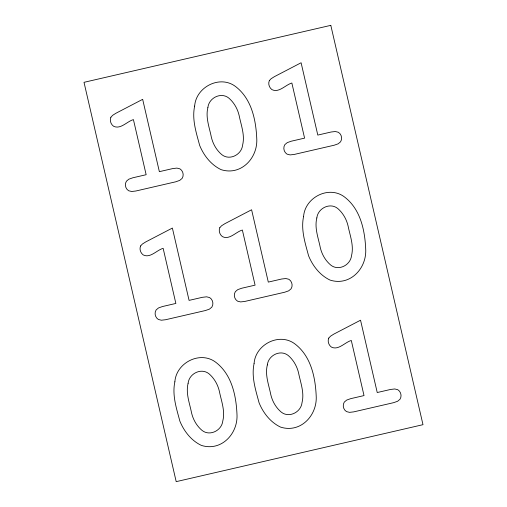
<?xml version="1.0" encoding="UTF-8"?>
<svg xmlns="http://www.w3.org/2000/svg" width="507" height="507" viewBox="0 0 507 507"><rect width="100%" height="100%" fill="white"/><g stroke="black" fill="none" stroke-linecap="round" stroke-linejoin="round"><path stroke-width="0.76" d="M194.65 106.09C191.785 119.379 196.266 132.644 199.65 145.382C203.789 155.529 211.07 164.889 221.122 169.661C240.54 175.866 257.106 158.906 256.815 139.983C256.143 120.786 251.922 99.188 235.825 86.735C220.311 74.523 195.994 86.836 194.65 106.09M174.864 381.828C172 395.111 176.48 408.382 179.865 421.121C184.003 431.267 191.285 440.621 201.342 445.393C220.76 451.604 237.327 434.645 237.035 415.715C236.363 396.525 232.136 374.927 216.039 362.473C200.531 350.261 176.208 362.575 174.864 381.828M254.083 363.538C251.219 376.828 255.699 390.092 259.09 402.831C263.222 412.977 270.51 422.337 280.561 427.103C299.979 433.314 316.545 416.355 316.254 397.425C315.582 378.235 311.355 356.636 295.258 344.183C279.75 331.971 255.427 344.285 254.083 363.538M303.585 216.527C300.721 229.81 305.201 243.081 308.586 255.813C312.724 265.966 320.006 275.32 330.063 280.092C349.481 286.297 366.048 269.344 365.756 250.414C365.084 231.224 360.857 209.625 344.76 197.172C329.252 184.96 304.929 197.274 303.585 216.527M207.895 107.497C205.373 117.497 209.435 127.472 211.349 137.188C212.934 143.899 216.457 150.135 221.755 154.61C229.5 160.941 241.598 154.806 242.593 145.186C245.122 135.185 241.059 125.21 239.139 115.495C237.555 108.79 234.044 102.566 228.796 98.06C221.027 91.754 208.909 97.851 207.895 107.497M188.116 383.235C185.587 393.236 189.65 403.211 191.57 412.92C193.148 419.638 196.678 425.874 201.976 430.348C209.714 436.679 221.812 430.544 222.807 420.924C225.336 410.917 221.274 400.942 219.354 391.233C217.776 384.528 214.258 378.304 209.017 373.792C201.241 367.486 189.124 373.583 188.116 383.235M267.335 364.945C264.806 374.946 268.868 384.921 270.789 394.636C272.367 401.348 275.897 407.584 281.195 412.058C288.933 418.389 301.031 412.254 302.026 402.634C304.555 392.627 300.493 382.652 298.572 372.943C296.994 366.238 293.477 360.014 288.236 355.502C280.46 349.203 268.342 355.293 267.335 364.945M316.837 217.928C314.308 227.935 318.371 237.91 320.291 247.619C321.869 254.337 325.399 260.573 330.697 265.041C338.435 271.378 350.533 265.243 351.528 255.623C354.057 245.616 349.995 235.641 348.075 225.932C346.496 219.227 342.979 213.003 337.732 208.491C329.962 202.185 317.845 208.282 316.837 217.928M110.881 117.237C109.487 120.362 110.786 124.171 113.454 126.18C120.495 129.836 127.048 121.369 133.423 119.601L146.149 174.712L132.802 177.792L128.822 179.193L126.427 181.202C124.386 184.326 125.444 188.813 128.632 190.74L131.662 191.494L135.857 191.006L175.752 181.798L179.732 180.391L182.133 178.388C184.174 175.264 183.116 170.777 179.928 168.85L176.892 168.096L172.703 168.584L159.363 171.664L142.663 99.34L115.932 113.251L112.643 115.323L110.881 117.237M140.597 245.958C139.203 249.083 140.502 252.892 143.17 254.907C150.211 258.564 156.764 250.09 163.14 248.322L175.866 303.44L162.525 306.52L158.545 307.92L156.143 309.923C154.103 313.053 155.161 317.534 158.349 319.467L161.384 320.215L165.574 319.733L205.474 310.518L209.454 309.118L211.85 307.115C213.891 303.985 212.832 299.498 209.645 297.571L206.615 296.823L202.42 297.305L189.079 300.385L172.38 228.061L145.655 241.972L142.366 244.051L140.597 245.958M219.816 227.668C218.422 230.793 219.727 234.602 222.389 236.617C229.43 240.274 235.983 231.8 242.359 230.032L255.084 285.149L241.744 288.23L237.764 289.63L235.368 291.633C233.321 294.763 234.38 299.25 237.568 301.177L240.603 301.925L244.792 301.443L284.693 292.228L288.673 290.828L291.069 288.825C293.109 285.695 292.051 281.208 288.863 279.281L285.834 278.533L281.639 279.015L268.298 282.095L251.599 209.771L224.874 223.688L221.584 225.761L219.816 227.668M269.318 80.657C267.924 83.782 269.223 87.591 271.891 89.6C278.932 93.256 285.485 84.789 291.861 83.021L304.587 138.132L291.246 141.212L287.266 142.619L284.864 144.622C282.824 147.746 283.882 152.233 287.07 154.16L290.105 154.914L294.294 154.426L334.195 145.217L338.175 143.817L340.571 141.808C342.612 138.684 341.553 134.197 338.365 132.27L335.336 131.522L331.141 132.004L317.8 135.084L301.101 62.76L274.376 76.671L271.087 78.75L269.318 80.657M328.758 338.106C327.364 341.23 328.663 345.039 331.331 347.048C338.372 350.705 344.925 342.238 351.3 340.47L364.02 395.58L350.679 398.66L346.699 400.067L344.304 402.07C342.263 405.194 343.321 409.681 346.503 411.608L349.538 412.362L353.728 411.874L393.628 402.666L397.608 401.265L400.004 399.256C402.051 396.132 400.993 391.645 397.805 389.718L394.769 388.964L390.58 389.452L377.233 392.532L360.54 320.209L333.809 334.119L330.52 336.192L328.758 338.106M330.805 25.35L84.01 82.324L176.195 481.65L422.99 424.676L330.805 25.35"/></g></svg>
